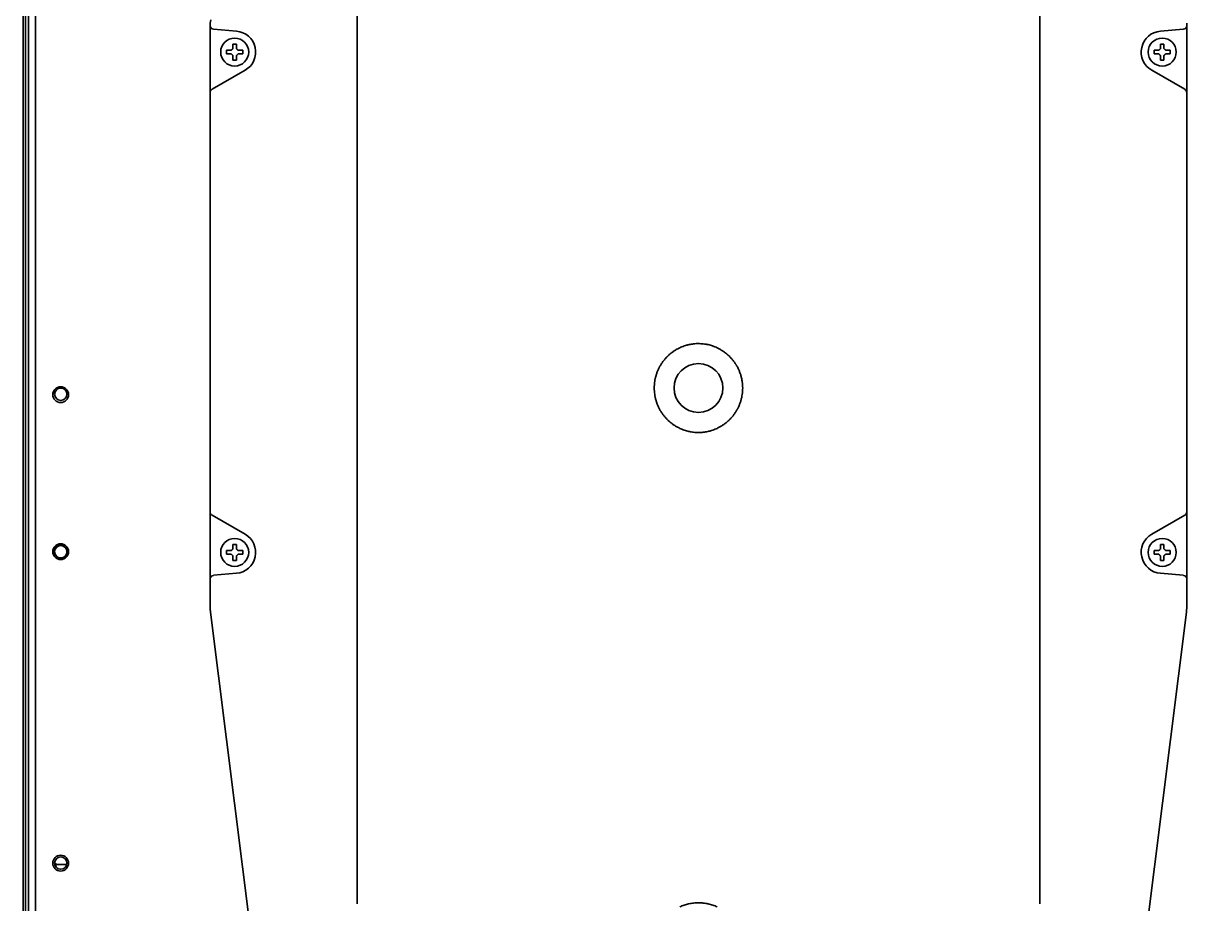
# Model space of a CAD drawing. Extents: x 5997 to 10491, y -672 to 3708.
# Drawn here: x 8371.6 to 8704, y 3225.1 to 3476.8 of the extents above; entities that cross this region are included whole.
import ezdxf

# ---------------------------------------------------------------- set-up
doc = ezdxf.new("R2010")
doc.units = 0
doc.header["$LTSCALE"] = 5
doc.layers.add('1', color=7, linetype='CONTINUOUS', true_color=0xffffff)

msp = doc.modelspace()

# ---------------------------------------------------------------- linework, layer by layer
at = {"layer": '1', "color": 7, "linetype": 'Continuous', "lineweight": 35}
for p, q in [((8371.57, 3570.53), (8371.57, 2734.53)), ((8373.07, 2751.53), (8373.07, 3571.53)), ((8372.25, 2737.53), (8372.25, 3567.53)), ((8375.07, 3525.26), (8375.07, 2864.39)), ((8466.97, 3233.24), (8466.97, 3498.86)), ((8661.97, 3492.86), (8661.97, 3233.24)), ((8424.97, 3476.76), (8425.12, 3477.73)), ((8424.97, 3476.08), (8424.97, 3476.76)), ((8424.97, 3474.07), (8424.97, 3476.08)), ((8424.97, 3459.27), (8424.97, 3474.07)), ((8425.96, 3475.08), (8425.89, 3475.08)), ((8432.5, 3474.5), (8425.96, 3475.08)), ((8702.99, 3475.08), (8696.45, 3474.5)), ((8703.06, 3475.08), (8702.99, 3475.08)), ((8703.97, 3476.76), (8703.97, 3476.08)), ((8703.97, 3476.08), (8703.97, 3474.07)), ((8703.97, 3474.07), (8703.97, 3459.27)), ((8429.67, 3468.53), (8429.67, 3469.03)), ((8429.67, 3468.03), (8429.67, 3468.53)), ((8434.27, 3469.03), (8434.27, 3468.53)), ((8434.27, 3468.53), (8434.27, 3468.03)), ((8694.67, 3468.53), (8694.67, 3469.03)), ((8694.67, 3468.03), (8694.67, 3468.53)), ((8699.27, 3469.03), (8699.27, 3468.53)), ((8699.27, 3468.53), (8699.27, 3468.03)), ((8425.55, 3457.89), (8434.97, 3463.33)), ((8693.97, 3463.33), (8703.4, 3457.89)), ((8424.97, 3456.98), (8424.97, 3459.27)), ((8424.97, 3337.07), (8424.97, 3456.98)), ((8425.47, 3457.85), (8425.55, 3457.89)), ((8703.4, 3457.89), (8703.47, 3457.85)), ((8703.97, 3459.27), (8703.97, 3456.98)), ((8703.97, 3456.98), (8703.97, 3337.07)), ((8424.97, 3334.78), (8424.97, 3337.07)), ((8424.97, 3319.98), (8424.97, 3334.78)), ((8425.55, 3336.17), (8425.47, 3336.21)), ((8434.97, 3330.72), (8425.55, 3336.17)), ((8703.4, 3336.17), (8693.97, 3330.72)), ((8703.47, 3336.21), (8703.4, 3336.17)), ((8703.97, 3337.07), (8703.97, 3334.78)), ((8703.97, 3334.78), (8703.97, 3319.98)), ((8429.67, 3325.53), (8429.67, 3326.03)), ((8429.67, 3325.03), (8429.67, 3325.53)), ((8434.27, 3326.03), (8434.27, 3325.53)), ((8434.27, 3325.53), (8434.27, 3325.03)), ((8694.67, 3325.53), (8694.67, 3326.03)), ((8694.67, 3325.03), (8694.67, 3325.53)), ((8699.27, 3326.03), (8699.27, 3325.53)), ((8699.27, 3325.53), (8699.27, 3325.03)), ((8424.97, 3317.97), (8424.97, 3319.98)), ((8424.97, 3309.65), (8424.97, 3317.97)), ((8425.89, 3318.97), (8425.96, 3318.98)), ((8425.96, 3318.98), (8432.5, 3319.55)), ((8696.45, 3319.55), (8702.99, 3318.98)), ((8702.99, 3318.98), (8703.06, 3318.97)), ((8703.97, 3319.98), (8703.97, 3317.97)), ((8703.97, 3317.97), (8703.97, 3309.65)), ((8425.04, 3308.49), (8438.25, 3203.52)), ((8690.7, 3203.52), (8703.9, 3308.49)), ((8381.57, 3236.33), (8383.98, 3236.33)), ((8466.97, 3230.31), (8466.97, 3233.24)), ((8661.97, 3230.31), (8661.97, 3233.24)), ((8466.97, 3228.05), (8466.97, 3230.31)), ((8466.97, 3225.12), (8466.97, 3228.05)), ((8661.97, 3230.31), (8661.97, 3228.05)), ((8661.97, 3225.12), (8661.97, 3228.05))]:
    msp.add_line(p, q, dxfattribs=at)
for centre, radius in [((8431.97, 3468.53), 4), ((8696.97, 3468.53), 4), ((8564.47, 3372.53), 6.97), ((8382.27, 3370.73), 1.75), ((8382.27, 3325.73), 1.88), ((8382.27, 3325.73), 1.75), ((8431.97, 3325.53), 4), ((8696.97, 3325.53), 4), ((8382.27, 3236.73), 1.75)]:
    msp.add_circle(centre, radius, dxfattribs=at)
for centre, radius, start, end in [((8425.97, 3476.08), 1, 180, 265), ((8431.97, 3468.53), 6, 300, 85), ((8696.97, 3468.53), 6, 95, 240), ((8702.97, 3476.08), 1, 275, 0), ((8425.97, 3456.98), 1, 120, 180), ((8702.97, 3456.98), 1, 0, 60), ((8382.27, 3370.62), 2.25, 90, 270), ((8382.27, 3370.62), 2.25, 270, 90), ((8425.97, 3337.07), 1, 180, 240), ((8702.97, 3337.07), 1, 300, 0), ((8431.97, 3325.53), 6, 275, 60), ((8696.97, 3325.53), 6, 120, 265), ((8382.27, 3325.73), 2.25, 90, 270), ((8382.27, 3325.73), 2.25, 270, 90), ((8425.97, 3317.97), 1, 95, 180), ((8702.97, 3317.97), 1, 0, 85), ((8382.27, 3236.71), 2.25, 90, 270), ((8382.27, 3236.71), 2.25, 270, 90), ((8381.57, 3238.33), 2, 238.4352, 270), ((8381.57, 3234.33), 2, 90, 117.7902)]:
    msp.add_arc(centre, radius, start, end, dxfattribs=at)
for points, degree in [([(8431.47, 3469.53), (8431.47, 3469.58), (8431.47, 3469.69), (8431.47, 3469.85), (8431.47, 3470.01), (8431.47, 3470.16), (8431.47, 3470.32), (8431.47, 3470.47), (8431.47, 3470.64), (8431.47, 3470.76), (8431.47, 3470.83)], 3), ([(8431.47, 3470.83), (8431.64, 3470.83), (8431.97, 3470.83), (8432.31, 3470.83), (8432.47, 3470.83)], 3), ([(8696.47, 3469.53), (8696.47, 3469.58), (8696.47, 3469.69), (8696.47, 3469.85), (8696.47, 3470.01), (8696.47, 3470.16), (8696.47, 3470.32), (8696.47, 3470.47), (8696.47, 3470.64), (8696.47, 3470.76), (8696.47, 3470.83)], 3), ([(8696.47, 3470.83), (8696.64, 3470.83), (8696.97, 3470.83), (8697.31, 3470.83), (8697.47, 3470.83)], 3), ([(8430.97, 3468.03), (8430.92, 3468.03), (8430.81, 3468.03), (8430.65, 3468.03), (8430.49, 3468.03), (8430.33, 3468.03), (8430.18, 3468.03), (8430.03, 3468.03), (8429.86, 3468.03), (8429.74, 3468.03), (8429.67, 3468.03)], 3), ([(8430.97, 3469.03), (8431, 3469.05), (8431.04, 3469.1), (8431.12, 3469.17), (8431.19, 3469.24), (8431.26, 3469.31), (8431.33, 3469.38), (8431.4, 3469.45), (8431.45, 3469.5), (8431.47, 3469.53)], 3), ([(8431.47, 3467.53), (8431.45, 3467.55), (8431.4, 3467.6), (8431.32, 3467.68), (8431.25, 3467.75), (8431.18, 3467.82), (8431.11, 3467.89), (8431.04, 3467.96), (8431, 3468), (8430.97, 3468.03)], 3), ([(8432.47, 3469.53), (8432.5, 3469.5), (8432.55, 3469.45), (8432.62, 3469.38), (8432.7, 3469.3), (8432.77, 3469.23), (8432.83, 3469.16), (8432.9, 3469.1), (8432.95, 3469.05), (8432.97, 3469.03)], 3), ([(8432.97, 3468.03), (8432.95, 3468), (8432.9, 3467.95), (8432.83, 3467.88), (8432.76, 3467.81), (8432.69, 3467.74), (8432.62, 3467.67), (8432.54, 3467.6), (8432.5, 3467.55), (8432.47, 3467.53)], 3), ([(8432.47, 3467.53), (8432.47, 3467.47), (8432.47, 3467.36), (8432.47, 3467.2), (8432.47, 3467.04), (8432.47, 3466.89), (8432.47, 3466.74), (8432.47, 3466.58), (8432.47, 3466.41), (8432.47, 3466.29), (8432.47, 3466.23)], 3), ([(8432.97, 3469.03), (8433.03, 3469.03), (8433.14, 3469.03), (8433.3, 3469.03), (8433.46, 3469.03), (8433.61, 3469.03), (8433.76, 3469.03), (8433.92, 3469.03), (8434.09, 3469.03), (8434.21, 3469.03), (8434.27, 3469.03)], 3), ([(8695.97, 3468.03), (8695.92, 3468.03), (8695.81, 3468.03), (8695.65, 3468.03), (8695.49, 3468.03), (8695.33, 3468.03), (8695.18, 3468.03), (8695.03, 3468.03), (8694.86, 3468.03), (8694.74, 3468.03), (8694.67, 3468.03)], 3), ([(8695.97, 3469.03), (8696, 3469.05), (8696.04, 3469.1), (8696.12, 3469.17), (8696.19, 3469.24), (8696.26, 3469.31), (8696.33, 3469.38), (8696.4, 3469.45), (8696.45, 3469.5), (8696.47, 3469.53)], 3), ([(8696.47, 3467.53), (8696.45, 3467.55), (8696.4, 3467.6), (8696.32, 3467.68), (8696.25, 3467.75), (8696.18, 3467.82), (8696.11, 3467.89), (8696.04, 3467.96), (8696, 3468), (8695.97, 3468.03)], 3), ([(8697.47, 3469.53), (8697.5, 3469.5), (8697.55, 3469.45), (8697.62, 3469.38), (8697.7, 3469.3), (8697.77, 3469.23), (8697.83, 3469.16), (8697.9, 3469.1), (8697.95, 3469.05), (8697.97, 3469.03)], 3), ([(8697.97, 3468.03), (8697.95, 3468), (8697.9, 3467.95), (8697.83, 3467.88), (8697.76, 3467.81), (8697.69, 3467.74), (8697.62, 3467.67), (8697.54, 3467.6), (8697.5, 3467.55), (8697.47, 3467.53)], 3), ([(8697.47, 3467.53), (8697.47, 3467.47), (8697.47, 3467.36), (8697.47, 3467.2), (8697.47, 3467.04), (8697.47, 3466.89), (8697.47, 3466.74), (8697.47, 3466.58), (8697.47, 3466.41), (8697.47, 3466.29), (8697.47, 3466.23)], 3), ([(8697.97, 3469.03), (8698.03, 3469.03), (8698.14, 3469.03), (8698.3, 3469.03), (8698.46, 3469.03), (8698.61, 3469.03), (8698.76, 3469.03), (8698.92, 3469.03), (8699.09, 3469.03), (8699.21, 3469.03), (8699.27, 3469.03)], 3), ([(8432.47, 3466.23), (8432.31, 3466.23), (8431.97, 3466.23), (8431.64, 3466.23), (8431.47, 3466.23)], 3), ([(8697.47, 3466.23), (8697.31, 3466.23), (8696.97, 3466.23), (8696.64, 3466.23), (8696.47, 3466.23)], 3), ([(8431.47, 3326.53), (8431.47, 3326.58), (8431.47, 3326.69), (8431.47, 3326.85), (8431.47, 3327.01), (8431.47, 3327.16), (8431.47, 3327.32), (8431.47, 3327.47), (8431.47, 3327.64), (8431.47, 3327.76), (8431.47, 3327.83)], 3), ([(8431.47, 3327.83), (8431.64, 3327.83), (8431.97, 3327.83), (8432.31, 3327.83), (8432.47, 3327.83)], 3), ([(8696.47, 3326.53), (8696.47, 3326.58), (8696.47, 3326.69), (8696.47, 3326.85), (8696.47, 3327.01), (8696.47, 3327.16), (8696.47, 3327.32), (8696.47, 3327.47), (8696.47, 3327.64), (8696.47, 3327.76), (8696.47, 3327.83)], 3), ([(8696.47, 3327.83), (8696.64, 3327.83), (8696.97, 3327.83), (8697.31, 3327.83), (8697.47, 3327.83)], 3), ([(8430.97, 3325.03), (8430.92, 3325.03), (8430.81, 3325.03), (8430.65, 3325.03), (8430.49, 3325.03), (8430.33, 3325.03), (8430.18, 3325.03), (8430.03, 3325.03), (8429.86, 3325.03), (8429.74, 3325.03), (8429.67, 3325.03)], 3), ([(8430.97, 3326.03), (8431, 3326.05), (8431.04, 3326.1), (8431.12, 3326.17), (8431.19, 3326.24), (8431.26, 3326.31), (8431.33, 3326.38), (8431.4, 3326.45), (8431.45, 3326.5), (8431.47, 3326.53)], 3), ([(8431.47, 3324.53), (8431.45, 3324.55), (8431.4, 3324.6), (8431.32, 3324.68), (8431.25, 3324.75), (8431.18, 3324.82), (8431.11, 3324.89), (8431.04, 3324.96), (8431, 3325), (8430.97, 3325.03)], 3), ([(8432.47, 3326.53), (8432.5, 3326.5), (8432.55, 3326.45), (8432.62, 3326.38), (8432.7, 3326.3), (8432.77, 3326.23), (8432.83, 3326.16), (8432.9, 3326.1), (8432.95, 3326.05), (8432.97, 3326.03)], 3), ([(8432.97, 3325.03), (8432.95, 3325), (8432.9, 3324.95), (8432.83, 3324.88), (8432.76, 3324.81), (8432.69, 3324.74), (8432.62, 3324.67), (8432.54, 3324.6), (8432.5, 3324.55), (8432.47, 3324.53)], 3), ([(8432.47, 3324.53), (8432.47, 3324.47), (8432.47, 3324.36), (8432.47, 3324.2), (8432.47, 3324.04), (8432.47, 3323.89), (8432.47, 3323.74), (8432.47, 3323.58), (8432.47, 3323.41), (8432.47, 3323.29), (8432.47, 3323.23)], 3), ([(8432.97, 3326.03), (8433.03, 3326.03), (8433.14, 3326.03), (8433.3, 3326.03), (8433.46, 3326.03), (8433.61, 3326.03), (8433.76, 3326.03), (8433.92, 3326.03), (8434.09, 3326.03), (8434.21, 3326.03), (8434.27, 3326.03)], 3), ([(8695.97, 3325.03), (8695.92, 3325.03), (8695.81, 3325.03), (8695.65, 3325.03), (8695.49, 3325.03), (8695.33, 3325.03), (8695.18, 3325.03), (8695.03, 3325.03), (8694.86, 3325.03), (8694.74, 3325.03), (8694.67, 3325.03)], 3), ([(8695.97, 3326.03), (8696, 3326.05), (8696.04, 3326.1), (8696.12, 3326.17), (8696.19, 3326.24), (8696.26, 3326.31), (8696.33, 3326.38), (8696.4, 3326.45), (8696.45, 3326.5), (8696.47, 3326.53)], 3), ([(8696.47, 3324.53), (8696.45, 3324.55), (8696.4, 3324.6), (8696.32, 3324.68), (8696.25, 3324.75), (8696.18, 3324.82), (8696.11, 3324.89), (8696.04, 3324.96), (8696, 3325), (8695.97, 3325.03)], 3), ([(8697.47, 3326.53), (8697.5, 3326.5), (8697.55, 3326.45), (8697.62, 3326.38), (8697.7, 3326.3), (8697.77, 3326.23), (8697.83, 3326.16), (8697.9, 3326.1), (8697.95, 3326.05), (8697.97, 3326.03)], 3), ([(8697.97, 3325.03), (8697.95, 3325), (8697.9, 3324.95), (8697.83, 3324.88), (8697.76, 3324.81), (8697.69, 3324.74), (8697.62, 3324.67), (8697.54, 3324.6), (8697.5, 3324.55), (8697.47, 3324.53)], 3), ([(8697.47, 3324.53), (8697.47, 3324.47), (8697.47, 3324.36), (8697.47, 3324.2), (8697.47, 3324.04), (8697.47, 3323.89), (8697.47, 3323.74), (8697.47, 3323.58), (8697.47, 3323.41), (8697.47, 3323.29), (8697.47, 3323.23)], 3), ([(8697.97, 3326.03), (8698.03, 3326.03), (8698.14, 3326.03), (8698.3, 3326.03), (8698.46, 3326.03), (8698.61, 3326.03), (8698.76, 3326.03), (8698.92, 3326.03), (8699.09, 3326.03), (8699.21, 3326.03), (8699.27, 3326.03)], 3), ([(8432.47, 3323.23), (8432.31, 3323.23), (8431.97, 3323.23), (8431.64, 3323.23), (8431.47, 3323.23)], 3), ([(8697.47, 3323.23), (8697.31, 3323.23), (8696.97, 3323.23), (8696.64, 3323.23), (8696.47, 3323.23)], 3), ([(8424.97, 3309.66), (8425.05, 3308.44)], 1), ([(8703.9, 3308.44), (8703.97, 3309.66)], 1)]:
    msp.add_open_spline(points, degree=degree, dxfattribs=at)
for points, knots in [([(8432.47, 3470.83), (8432.47, 3470.62), (8432.47, 3470.41), (8432.47, 3470.09), (8432.47, 3469.98), (8432.47, 3469.75), (8432.47, 3469.64), (8432.47, 3469.53)], [0, 0, 0, 0, 0.5, 0.5, 0.75, 0.75, 1, 1, 1, 1]), ([(8697.47, 3470.83), (8697.47, 3470.62), (8697.47, 3470.41), (8697.47, 3470.09), (8697.47, 3469.98), (8697.47, 3469.75), (8697.47, 3469.64), (8697.47, 3469.53)], [0, 0, 0, 0, 0.5, 0.5, 0.75, 0.75, 1, 1, 1, 1]), ([(8429.67, 3469.03), (8429.88, 3469.03), (8430.09, 3469.03), (8430.41, 3469.03), (8430.52, 3469.03), (8430.74, 3469.03), (8430.86, 3469.03), (8430.97, 3469.03)], [0, 0, 0, 0, 0.5, 0.5, 0.75, 0.75, 1, 1, 1, 1]), ([(8431.47, 3466.23), (8431.47, 3466.43), (8431.47, 3466.64), (8431.47, 3466.96), (8431.47, 3467.07), (8431.47, 3467.3), (8431.47, 3467.41), (8431.47, 3467.53)], [0, 0, 0, 0, 0.5, 0.5, 0.75, 0.75, 1, 1, 1, 1]), ([(8434.27, 3468.03), (8434.07, 3468.03), (8433.86, 3468.03), (8433.54, 3468.03), (8433.43, 3468.03), (8433.2, 3468.03), (8433.09, 3468.03), (8432.97, 3468.03)], [0, 0, 0, 0, 0.5, 0.5, 0.75, 0.75, 1, 1, 1, 1]), ([(8694.67, 3469.03), (8694.88, 3469.03), (8695.09, 3469.03), (8695.41, 3469.03), (8695.52, 3469.03), (8695.74, 3469.03), (8695.86, 3469.03), (8695.97, 3469.03)], [0, 0, 0, 0, 0.5, 0.5, 0.75, 0.75, 1, 1, 1, 1]), ([(8696.47, 3466.23), (8696.47, 3466.43), (8696.47, 3466.64), (8696.47, 3466.96), (8696.47, 3467.07), (8696.47, 3467.3), (8696.47, 3467.41), (8696.47, 3467.53)], [0, 0, 0, 0, 0.5, 0.5, 0.75, 0.75, 1, 1, 1, 1]), ([(8699.27, 3468.03), (8699.07, 3468.03), (8698.86, 3468.03), (8698.54, 3468.03), (8698.43, 3468.03), (8698.2, 3468.03), (8698.09, 3468.03), (8697.97, 3468.03)], [0, 0, 0, 0, 0.5, 0.5, 0.75, 0.75, 1, 1, 1, 1]), ([(8559.14, 3384.01), (8558.87, 3383.89), (8558.6, 3383.75), (8558.08, 3383.45), (8557.57, 3383.14), (8556.84, 3382.63), (8556.37, 3382.25), (8556.03, 3381.95), (8555.92, 3381.85), (8555.76, 3381.69), (8555.7, 3381.64), (8555.6, 3381.53), (8555.33, 3381.27), (8554.88, 3380.77), (8554.32, 3380.07), (8553.81, 3379.33), (8553.51, 3378.81), (8553.33, 3378.48), (8553.3, 3378.41), (8553.23, 3378.28), (8553.19, 3378.21), (8553.09, 3378.01), (8553.03, 3377.87), (8552.84, 3377.46), (8552.62, 3376.91), (8552.34, 3376.06), (8552.19, 3375.48), (8552.06, 3374.9), (8552.01, 3374.6), (8551.96, 3374.23), (8551.95, 3374.15), (8551.93, 3374), (8551.9, 3373.78), (8551.88, 3373.55), (8551.85, 3373.1), (8551.83, 3372.51), (8551.86, 3371.61), (8551.92, 3371.02), (8551.99, 3370.57), (8552.02, 3370.35), (8552.06, 3370.13), (8552.09, 3369.98), (8552.11, 3369.91), (8552.19, 3369.54), (8552.26, 3369.25), (8552.43, 3368.67), (8552.61, 3368.11), (8552.95, 3367.28), (8553.21, 3366.74), (8553.43, 3366.34), (8553.5, 3366.21), (8553.62, 3366.02), (8553.65, 3365.95), (8553.73, 3365.82), (8553.93, 3365.5), (8554.31, 3364.95), (8554.87, 3364.25), (8555.47, 3363.59), (8555.91, 3363.17), (8556.19, 3362.92), (8556.24, 3362.87), (8556.36, 3362.78), (8556.42, 3362.73), (8556.59, 3362.58), (8556.71, 3362.49), (8557.07, 3362.21), (8557.56, 3361.87), (8558.32, 3361.4), (8558.86, 3361.12), (8559.13, 3360.99)], [0, 0, 0, 0, 0.03125, 0.03125, 0.0625, 0.09375, 0.125, 0.125, 0.140625, 0.140625, 0.148438, 0.148438, 0.15625, 0.1875, 0.21875, 0.25, 0.28125, 0.28125, 0.289063, 0.289063, 0.296875, 0.296875, 0.3125, 0.3125, 0.34375, 0.375, 0.40625, 0.40625, 0.4375, 0.4375, 0.445313, 0.445313, 0.453125, 0.46875, 0.46875, 0.5, 0.53125, 0.5625, 0.5625, 0.578125, 0.585938, 0.585938, 0.59375, 0.59375, 0.625, 0.625, 0.65625, 0.6875, 0.71875, 0.71875, 0.734375, 0.734375, 0.742188, 0.742188, 0.75, 0.78125, 0.8125, 0.84375, 0.875, 0.875, 0.882812, 0.882812, 0.890625, 0.890625, 0.90625, 0.90625, 0.9375, 0.96875, 1, 1, 1, 1]), ([(8569.81, 3384.01), (8569.39, 3384.21), (8568.54, 3384.56), (8567.66, 3384.81), (8567.15, 3384.92), (8567.09, 3384.93), (8566.98, 3384.96), (8566.81, 3384.99), (8566.64, 3385.02), (8566.3, 3385.08), (8566.08, 3385.11), (8565.39, 3385.18), (8564.93, 3385.21), (8564.01, 3385.21), (8563.1, 3385.16), (8562.19, 3385.01), (8561.69, 3384.9), (8561.63, 3384.88), (8561.52, 3384.86), (8561.35, 3384.81), (8561.18, 3384.77), (8560.85, 3384.68), (8560.63, 3384.61), (8559.98, 3384.38), (8559.56, 3384.21), (8559.14, 3384.01)], [0, 0, 0, 0, 0.125, 0.25, 0.25, 0.265625, 0.265625, 0.28125, 0.3125, 0.3125, 0.375, 0.375, 0.5, 0.5, 0.625, 0.75, 0.75, 0.765625, 0.765625, 0.78125, 0.8125, 0.8125, 0.875, 0.875, 1, 1, 1, 1]), ([(8569.81, 3360.99), (8570.09, 3361.12), (8570.35, 3361.26), (8570.88, 3361.55), (8571.39, 3361.86), (8572.12, 3362.38), (8572.58, 3362.76), (8572.92, 3363.06), (8573.03, 3363.16), (8573.19, 3363.32), (8573.25, 3363.37), (8573.35, 3363.48), (8573.62, 3363.74), (8574.07, 3364.24), (8574.63, 3364.94), (8575.14, 3365.68), (8575.44, 3366.2), (8575.62, 3366.53), (8575.65, 3366.6), (8575.72, 3366.73), (8575.76, 3366.8), (8575.86, 3367), (8575.92, 3367.14), (8576.11, 3367.55), (8576.33, 3368.1), (8576.61, 3368.95), (8576.76, 3369.53), (8576.88, 3370.11), (8576.94, 3370.41), (8576.99, 3370.78), (8577, 3370.86), (8577.02, 3371.01), (8577.04, 3371.23), (8577.06, 3371.46), (8577.1, 3371.91), (8577.12, 3372.5), (8577.08, 3373.4), (8577.02, 3373.99), (8576.96, 3374.44), (8576.92, 3374.66), (8576.88, 3374.88), (8576.85, 3375.03), (8576.84, 3375.1), (8576.76, 3375.47), (8576.68, 3375.76), (8576.52, 3376.34), (8576.33, 3376.9), (8575.99, 3377.73), (8575.73, 3378.27), (8575.51, 3378.67), (8575.44, 3378.8), (8575.33, 3378.99), (8575.29, 3379.06), (8575.21, 3379.19), (8575.01, 3379.51), (8574.63, 3380.06), (8574.07, 3380.76), (8573.47, 3381.42), (8573.04, 3381.84), (8572.75, 3382.09), (8572.7, 3382.14), (8572.58, 3382.23), (8572.52, 3382.28), (8572.35, 3382.43), (8572.23, 3382.52), (8571.87, 3382.79), (8571.38, 3383.14), (8570.61, 3383.61), (8570.08, 3383.89), (8569.81, 3384.01)], [0, 0, 0, 0, 0.03125, 0.03125, 0.0625, 0.09375, 0.125, 0.125, 0.140625, 0.140625, 0.148438, 0.148438, 0.15625, 0.1875, 0.21875, 0.25, 0.28125, 0.28125, 0.289063, 0.289063, 0.296875, 0.296875, 0.3125, 0.3125, 0.34375, 0.375, 0.40625, 0.40625, 0.4375, 0.4375, 0.445313, 0.445313, 0.453125, 0.46875, 0.46875, 0.5, 0.53125, 0.5625, 0.5625, 0.578125, 0.585938, 0.585938, 0.59375, 0.59375, 0.625, 0.625, 0.65625, 0.6875, 0.71875, 0.71875, 0.734375, 0.734375, 0.742188, 0.742188, 0.75, 0.78125, 0.8125, 0.84375, 0.875, 0.875, 0.882813, 0.882813, 0.890625, 0.890625, 0.90625, 0.90625, 0.9375, 0.96875, 1, 1, 1, 1]), ([(8559.13, 3360.99), (8559.55, 3360.8), (8560.4, 3360.45), (8561.29, 3360.2), (8561.79, 3360.09), (8561.85, 3360.07), (8561.96, 3360.05), (8562.13, 3360.02), (8562.3, 3359.98), (8562.64, 3359.93), (8562.87, 3359.9), (8563.55, 3359.82), (8564.01, 3359.79), (8564.93, 3359.79), (8565.85, 3359.85), (8566.76, 3360), (8567.26, 3360.11), (8567.32, 3360.12), (8567.43, 3360.15), (8567.6, 3360.19), (8567.77, 3360.24), (8568.1, 3360.33), (8568.32, 3360.4), (8568.97, 3360.62), (8569.4, 3360.8), (8569.81, 3360.99)], [0, 0, 0, 0, 0.125, 0.25, 0.25, 0.265625, 0.265625, 0.28125, 0.3125, 0.3125, 0.375, 0.375, 0.5, 0.5, 0.625, 0.75, 0.75, 0.765625, 0.765625, 0.78125, 0.8125, 0.8125, 0.875, 0.875, 1, 1, 1, 1]), ([(8432.47, 3327.83), (8432.47, 3327.62), (8432.47, 3327.41), (8432.47, 3327.09), (8432.47, 3326.98), (8432.47, 3326.75), (8432.47, 3326.64), (8432.47, 3326.53)], [0, 0, 0, 0, 0.5, 0.5, 0.75, 0.75, 1, 1, 1, 1]), ([(8697.47, 3327.83), (8697.47, 3327.62), (8697.47, 3327.41), (8697.47, 3327.09), (8697.47, 3326.98), (8697.47, 3326.75), (8697.47, 3326.64), (8697.47, 3326.53)], [0, 0, 0, 0, 0.5, 0.5, 0.75, 0.75, 1, 1, 1, 1]), ([(8429.67, 3326.03), (8429.88, 3326.03), (8430.09, 3326.03), (8430.41, 3326.03), (8430.52, 3326.03), (8430.74, 3326.03), (8430.86, 3326.03), (8430.97, 3326.03)], [0, 0, 0, 0, 0.5, 0.5, 0.75, 0.75, 1, 1, 1, 1]), ([(8431.47, 3323.23), (8431.47, 3323.43), (8431.47, 3323.64), (8431.47, 3323.96), (8431.47, 3324.07), (8431.47, 3324.3), (8431.47, 3324.41), (8431.47, 3324.53)], [0, 0, 0, 0, 0.5, 0.5, 0.75, 0.75, 1, 1, 1, 1]), ([(8434.27, 3325.03), (8434.07, 3325.03), (8433.86, 3325.03), (8433.54, 3325.03), (8433.43, 3325.03), (8433.2, 3325.03), (8433.09, 3325.03), (8432.97, 3325.03)], [0, 0, 0, 0, 0.5, 0.5, 0.75, 0.75, 1, 1, 1, 1]), ([(8694.67, 3326.03), (8694.88, 3326.03), (8695.09, 3326.03), (8695.41, 3326.03), (8695.52, 3326.03), (8695.74, 3326.03), (8695.86, 3326.03), (8695.97, 3326.03)], [0, 0, 0, 0, 0.5, 0.5, 0.75, 0.75, 1, 1, 1, 1]), ([(8696.47, 3323.23), (8696.47, 3323.43), (8696.47, 3323.64), (8696.47, 3323.96), (8696.47, 3324.07), (8696.47, 3324.3), (8696.47, 3324.41), (8696.47, 3324.53)], [0, 0, 0, 0, 0.5, 0.5, 0.75, 0.75, 1, 1, 1, 1]), ([(8699.27, 3325.03), (8699.07, 3325.03), (8698.86, 3325.03), (8698.54, 3325.03), (8698.43, 3325.03), (8698.2, 3325.03), (8698.09, 3325.03), (8697.97, 3325.03)], [0, 0, 0, 0, 0.5, 0.5, 0.75, 0.75, 1, 1, 1, 1]), ([(8569.84, 3224.21), (8569.42, 3224.4), (8568.56, 3224.75), (8567.67, 3225), (8567.16, 3225.11), (8567.11, 3225.12), (8566.99, 3225.14), (8566.82, 3225.18), (8566.65, 3225.21), (8566.31, 3225.26), (8566.08, 3225.3), (8565.4, 3225.37), (8564.94, 3225.4), (8564.01, 3225.4), (8563.09, 3225.35), (8562.18, 3225.2), (8561.67, 3225.08), (8561.61, 3225.07), (8561.5, 3225.04), (8561.33, 3225), (8560.94, 3224.9), (8560.61, 3224.8), (8559.96, 3224.57), (8559.53, 3224.4), (8559.11, 3224.21)], [0, 0, 0, 0, 0.125, 0.25, 0.25, 0.265625, 0.265625, 0.28125, 0.3125, 0.3125, 0.375, 0.375, 0.5, 0.5, 0.625, 0.75, 0.75, 0.765625, 0.765625, 0.78125, 0.8125, 0.875, 0.875, 1, 1, 1, 1])]:
    msp.add_open_spline(points, degree=3, knots=knots, dxfattribs=at)

doc.saveas('drawing.dxf')
